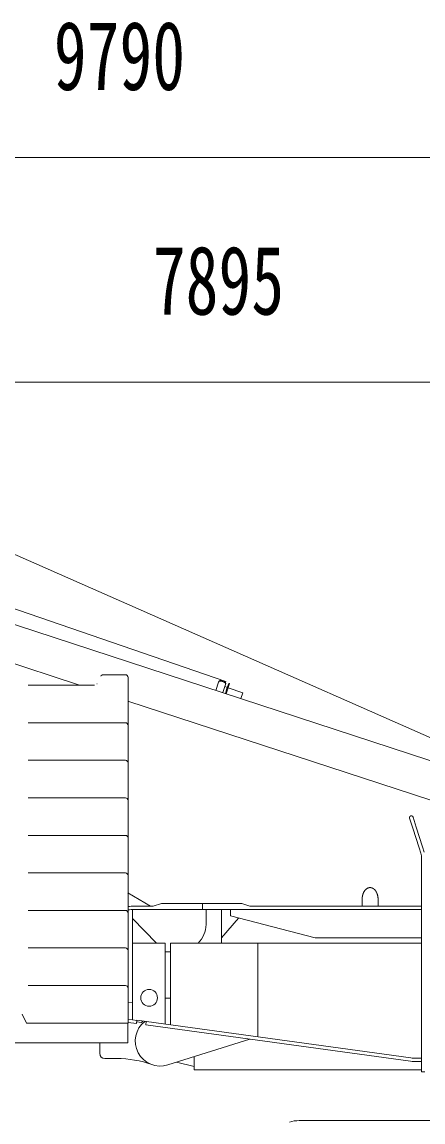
# Model space of a CAD drawing. Units: millimetres, scale not verified. Extents: x -79029 to 141934, y -6537 to 146590.
# Drawn here: x -6526 to -2688, y 1557 to 12105 of the extents above; entities that cross this region are included whole.
import ezdxf
from ezdxf.enums import TextEntityAlignment as Align

# ---------------------------------------------------------------- set-up
doc = ezdxf.new("R2010")
doc.units = ezdxf.units.MM
doc.header["$LTSCALE"] = 200
doc.layers.add('0-0_0', color=7, linetype='Continuous', lineweight=18)
doc.layers.add('0-2_2', color=7, linetype='Continuous', lineweight=18)
doc.styles.add('ＭＳ ゴシック', font='')
doc.styles.get('ＭＳ ゴシック').set_extended_font_data('MS Gothic')

# ---------------------------------------------------------------- blocks, each defined once
blk = doc.blocks.new('D57953')
at = {"layer": '0-2_2', "color": 2}
blk.add_lwpolyline([(217566, 760034), (-1612914, 1567617), (-2057184, 1763623)], dxfattribs=at)
blk = doc.blocks.new('_AH2')
at = {"layer": '0-0_0'}
blk.add_line((0, 0), (-200, 0), dxfattribs=at)
blk.add_lwpolyline([(-200, 33.33), (0, 0), (-200, -33.33)], dxfattribs=at)
blk = doc.blocks.new('D57957')
at = {"layer": '0-2_2', "color": 2}
for p, q in [((-1571268, 1283434), (-1571268, 1849427)), ((7568, 1096234), (7568, 1849427)), ((-1571268, 1759427), (-781850, 1759427)), ((7568, 1759427), (-781850, 1759427))]:
    blk.add_line(p, q, dxfattribs=at)
at = {"layer": '0-2_2', "xscale": 900, "yscale": 900, "rotation": 180}
blk.add_blockref('_AH2', (-1571268, 1759427), dxfattribs=at)
at = {"layer": '0-2_2', "xscale": 900, "yscale": 900}
blk.add_blockref('_AH2', (7568, 1759427), dxfattribs=at)
at = {"layer": '0-2_2', "style": 'ＭＳ ゴシック', "width": 0.7}
blk.add_text('7895', height=132000, dxfattribs=at).set_placement((-1033850, 1849517), align=Align.BOTTOM_LEFT)
blk = doc.blocks.new('D57958')
at = {"layer": '0-2_2', "color": 2}
for p, q in [((-1950370, 886034), (-1950370, 2280312)), ((7568, 1096234), (7568, 2280312)), ((-1950370, 2190312), (-971401, 2190312)), ((7568, 2190312), (-971401, 2190312))]:
    blk.add_line(p, q, dxfattribs=at)
at = {"layer": '0-2_2', "xscale": 900, "yscale": 900, "rotation": 180}
blk.add_blockref('_AH2', (-1950370, 2190312), dxfattribs=at)
at = {"layer": '0-2_2', "xscale": 900, "yscale": 900}
blk.add_blockref('_AH2', (7568, 2190312), dxfattribs=at)
at = {"layer": '0-2_2', "style": 'ＭＳ ゴシック', "width": 0.7}
blk.add_text('9790', height=132000, dxfattribs=at).set_placement((-1223401, 2280402), align=Align.BOTTOM_LEFT)

msp = doc.modelspace()

# ---------------------------------------------------------------- linework, layer by layer
at = {"layer": '0-2_2'}
for p, q in [((-1042.8, 4505.4), (-8473.4, 6943.5)), ((-4574.1, 5781.9), (-7865.1, 6912.9)), ((-5976.6, 5745.4), (-8585.7, 6601.4)), ((-4855.9, 5756.7), (-4856, 5756.5)), ((-4643.4, 5779), (-4643.1, 5779.8)), ((-4620.9, 5783.4), (-4621.8, 5783.7)), ((-4592.4, 5774), (-4620.9, 5783.4)), ((-4590.8, 5779), (-4619.3, 5788.3)), ((-4604.2, 5673.9), (-4578.5, 5752.3)), ((-4590.8, 5779), (-4589.9, 5778.7)), ((-4560.3, 5724.3), (-4584.9, 5732.7)), ((-4578.5, 5752.3), (-4576.9, 5757.2)), ((-4578.5, 5752.3), (-4578.3, 5753)), ((-4578.4, 5769.3), (-4574.1, 5781.9)), ((-4570.9, 5663), (-4539, 5760.2)), ((-4410.6, 5672.9), (-4551.8, 5721.4)), ((-4539, 5760.2), (-4547.6, 5763.1)), ((-1212.7, 4182.2), (-5511.6, 5592.8)), ((-4410.6, 5672.9), (-4429.9, 5616.7)), ((-4422.2, 3653.2), (-4798.2, 3653.2)), ((-4798.2, 3593.2), (-2703.2, 3593.2)), ((-4530.8, 3532.5), (-4530.8, 3587)), ((-4343.8, 3625.2), (-4422.2, 3653.2)), ((-2703.2, 3625.2), (-4343.8, 3625.2)), ((-4453.5, 3512.5), (-4615.7, 3323.8)), ((-3718.2, 3322), (-4530.8, 3532.5)), ((-3718.2, 3322), (-2703.2, 3322)), ((-5425.7, 2532), (-2803.5, 2171)), ((-5342.2, 2488.2), (-5337.8, 2519.9)), ((-5342.2, 2488.2), (-2807.9, 2139.3)), ((-4345, 2350.9), (-5130.2, 2104.2)), ((-2776.3, 2169.2), (-2703.2, 2169.2)), ((-2776.3, 2137.2), (-2703.2, 2137.2))]:
    msp.add_line(p, q, dxfattribs=at)
at = {"layer": '0-2_2', "color": 6}
for p, q in [((-5749.6, 5845.2), (-5750.5, 5845.2)), ((-5749.6, 5845.2), (-5536.3, 5845.2)), ((-5511.3, 5820.2), (-5511.3, 2505.2)), ((-6467, 5745.2), (-5830.8, 5745.2)), ((-5808.2, 5759), (-5808.3, 5759)), ((-6467, 5385.2), (-5536.3, 5385.2)), ((-6467, 5025.2), (-5536.3, 5025.2)), ((-6467, 4665.2), (-5536.3, 4665.2)), ((-6467, 4305.2), (-5536.3, 4305.2)), ((-6467, 3945.2), (-5536.3, 3945.2)), ((-6467, 3585.2), (-5536.3, 3585.2)), ((-6467, 3225.2), (-5536.3, 3225.2)), ((-6467, 2865.2), (-5536.3, 2865.2)), ((-5511.3, 2505.2), (-6482.7, 2505.2)), ((-5517.9, 2505.2), (-5512.7, 2505.2)), ((-5512.7, 2315.2), (-5512.7, 2505.2)), ((-7962.7, 2315.2), (-5512.7, 2315.2))]:
    msp.add_line(p, q, dxfattribs=at)
at = {"layer": '0-2_2', "color": 2}
for p, q in [((-2815.3, 4469.9), (-2784.6, 4374.8)), ((-2805.1, 4491.1), (-2805.1, 4491.1)), ((-2786.2, 4486.1), (-2786.2, 4486.1)), ((-2783, 4480.4), (-2752.3, 4385.2)), ((-2752.3, 4385.2), (-2690.8, 4194.9)), ((-2674.8, 4145.4), (-2690.8, 4194.9)), ((-2703.2, 4109.4), (-2703.2, 2038.4)), ((-3269.9, 3692.9), (-3269.8, 3696.9)), ((-3269.9, 3692.9), (-3269.9, 3625.2)), ((-3117.5, 3625.2), (-3117.5, 3692.9)), ((-5104.2, 3272.2), (-5104.2, 2487.7)), ((-5104.2, 3271.7), (-2703.2, 3271.7)), ((-4267.2, 2372.5), (-4267.2, 3272.2)), ((-4878.8, 2087.6), (-5047.9, 2130.1)), ((-4878.8, 2055.6), (-4878.8, 2183.2)), ((-2703.2, 2055.6), (-4878.8, 2055.6)), ((-2669.2, 2038.4), (-2703.2, 2038.4))]:
    msp.add_line(p, q, dxfattribs=at)
at = {"layer": '0-2_2', "color": 8}
for p, q in [((-5512.7, 3753.5), (-5297.3, 3625.2)), ((-5270.6, 3625.2), (-5479.7, 3625.2)), ((-5479.7, 3593.2), (-4798.2, 3593.2)), ((-5467.2, 2538.6), (-5467.2, 3593.2)), ((-5192.2, 3653.2), (-5270.6, 3625.2)), ((-5239.3, 3272.2), (-5467.2, 3508.2)), ((-5104.2, 3188.2), (-5154.2, 3188.2)), ((-5467.2, 2747.7), (-5467.2, 2747.7)), ((-5104.2, 2743.2), (-5154.2, 2743.2)), ((-5467.2, 2707.3), (-5512.7, 2701)), ((-5511.3, 2543), (-5425.8, 2531.3)), ((-5467.2, 2571.1), (-5467, 2537)), ((-5511.3, 2510.7), (-5430.2, 2499.6)), ((-5430.2, 2499.6), (-5425.8, 2531.3)), ((-5383.3, 2510.3), (-5427.8, 2516.4)), ((-5383.3, 2510.3), (-5370.8, 2524.4)), ((-5782.2, 2215.2), (-5782.2, 2315.2)), ((-5732.2, 2165.2), (-5618.5, 2165.2))]:
    msp.add_line(p, q, dxfattribs=at)
at = {"layer": '0-2_2', "color": 1}
for p, q in [((-4764.7, 3593.2), (-4764.7, 3450.2)), ((-4615.7, 3593.2), (-4615.7, 3272.2)), ((-6525.8, 2591.3), (-6482.7, 2505.2))]:
    msp.add_line(p, q, dxfattribs=at)
at = {"layer": '0-2_2', "color": 4}
msp.add_line((3726.7, 1570.2), (-3873.3, 1570.2), dxfattribs=at)
at = {"layer": '0-2_2'}
for points in [[(-4643.4, 5779), (-4645, 5774.1), (-4670.7, 5695.8)], [(-4579.4, 5665.9), (-4564, 5712.9), (-4547.6, 5763.1)]]:
    msp.add_lwpolyline(points, dxfattribs=at)
at = {"layer": '0-2_2', "color": 2}
for points in [[(-2784.6, 4374.8), (-2723.2, 4184.5), (-2707.2, 4134.9)], [(-5154.2, 2494.6), (-5154.2, 3272.2), (-5467.2, 3272.2)]]:
    msp.add_lwpolyline(points, dxfattribs=at)
at = {"layer": '0-2_2', "color": 8}
msp.add_lwpolyline([(-4798.2, 3593.2), (-4798.2, 3653.2), (-5192.2, 3653.2)], dxfattribs=at)
at = {"layer": '0-2_2', "color": 2}
msp.add_circle((-5309.2, 2747.2), 80, dxfattribs=at)
at = {"layer": '0-2_2', "color": 6}
for centre, radius, start, end in [((-5727.5, 5806.8), 50.8, 148.79199, 151.06567), ((-5753.9, 5823.6), 19.5, 146.04136, 150.58342), ((-5752, 5822.3), 21.8, 143.51269, 146.1879), ((-5722.8, 5797.7), 59.9, 140.39543, 141.16758), ((-5748.9, 5819.4), 26, 138.55176, 140.52235), ((-5752.1, 5822.7), 21.4, 136.92386, 139.47164), ((-5749.8, 5820.4), 24.7, 134.66334, 136.84026), ((-5748.5, 5819), 26.6, 132.41565, 134.41444), ((-5749.5, 5820), 25.2, 130.25367, 132.3864), ((-5749.8, 5820.5), 24.6, 128.1899, 130.38122), ((-5749.5, 5820.1), 25.1, 125.97633, 128.13277), ((-5749.4, 5820), 25.2, 123.8437, 125.98515), ((-5749.5, 5820), 25.1, 121.63288, 123.78583), ((-5749.5, 5820.1), 25.1, 119.5174, 121.67381), ((-5749.5, 5820), 25.2, 117.31446, 119.46379), ((-5749.5, 5820), 25.2, 115.19384, 117.3383), ((-5749.5, 5820), 25.2, 112.99501, 115.1328), ((-5749.5, 5820), 25.2, 110.89165, 113.02418), ((-5749.5, 5819.9), 25.2, 108.69815, 110.81978), ((-5749.5, 5819.9), 25.2, 106.61739, 108.73032), ((-5749.5, 5819.9), 25.3, 104.4492, 106.54604), ((-5749.5, 5819.9), 25.3, 102.38224, 104.47133), ((-5749.5, 5819.9), 25.2, 100.24051, 102.31796), ((-5749.5, 5819.8), 25.3, 98.19855, 100.25578), ((-5749.5, 5819.5), 25.7, 96.09697, 98.11211), ((-5749.5, 5819.9), 25.2, 94.08783, 96.11901), ((-5749.6, 5820.8), 24.4, 91.99111, 94.07455), ((-5536.3, 5820.2), 25, 0, 90), ((-5536.3, 5360.2), 25, 0, 90), ((-5536.3, 5000.2), 25, 0, 90), ((-5536.3, 4640.2), 25, 0, 90), ((-5536.3, 4280.2), 25, 0, 90), ((-5536.3, 3920.2), 25, 0, 90), ((-5536.3, 3560.2), 25, 0, 90), ((-5536.3, 3200.2), 25, 0, 90), ((-5536.3, 2840.2), 25, 0, 90)]:
    msp.add_arc(centre, radius, start, end, dxfattribs=at)
at = {"layer": '0-2_2'}
for centre, radius, start, end in [((-4620.1, 5764.1), 26.8, 154.27166, 158.13355), ((-4634.3, 5771.6), 10.8, 149.6953, 157.13051), ((-4633, 5770.8), 12.3, 145.47692, 149.82716), ((-4631.3, 5775.2), 12.6, 154.96054, 158.55109), ((-4619.1, 5758.9), 30.5, 140.34267, 141.77895), ((-4630.4, 5774.7), 13.6, 151.62352, 155.02467), ((-4631.1, 5768.9), 15, 137.25575, 140.51768), ((-4629.9, 5774.5), 14.2, 148.32611, 151.66066), ((-4632.4, 5770.5), 12.9, 134.56938, 138.63156), ((-4630.1, 5774.6), 14, 144.69333, 148.14533), ((-4630, 5774.5), 14.1, 141.24522, 144.7295), ((-4630.8, 5768.9), 15.2, 130.90864, 134.37098), ((-4629.8, 5774.3), 14.4, 137.6796, 141.16602), ((-4629.9, 5767.6), 16.8, 127.34217, 130.49731), ((-4629.5, 5774.1), 14.8, 134.27884, 137.7431), ((-4630.1, 5767.8), 16.4, 123.94841, 127.23848), ((-4629.3, 5773.8), 15.1, 130.74166, 134.20663), ((-4629.9, 5767.6), 16.7, 120.76969, 124.06945), ((-4629, 5773.5), 15.5, 127.39367, 130.8246), ((-4628.8, 5773.2), 15.9, 123.94108, 127.3443), ((-4629.6, 5766.9), 17.5, 117.42521, 120.61446), ((-4628.5, 5772.8), 16.4, 120.69308, 124.04346), ((-4629.2, 5766.2), 18.3, 114.27393, 117.37478), ((-4628.2, 5772.3), 16.9, 117.35224, 120.65663), ((-4629, 5765.7), 18.8, 111.07599, 114.12506), ((-4628, 5771.9), 17.5, 114.21843, 117.46188), ((-4628.8, 5765.1), 19.5, 108.08289, 111.0681), ((-4627.7, 5771.4), 18, 111.00676, 114.19605), ((-4628.7, 5764.4), 20.1, 105.02384, 107.93477), ((-4627.5, 5770.8), 18.6, 108.01987, 111.1349), ((-4628.5, 5763.8), 20.8, 102.15777, 105.00025), ((-4627.3, 5770.2), 19.3, 104.97749, 108.01214), ((-4628.4, 5763.2), 21.4, 99.23483, 102.0072), ((-4627.1, 5769.7), 19.8, 102.07445, 105.05971), ((-4628.3, 5762.6), 22, 96.50633, 99.21725), ((-4627.1, 5769.4), 20.1, 99.09873, 102.05917), ((-4628.3, 5762.1), 22.6, 93.72711, 96.36941), ((-4626.8, 5768.5), 21, 96.48886, 99.31665), ((-4628.3, 5761.6), 23, 91.12508, 93.70974), ((-4626.6, 5766.9), 22.7, 93.89953, 96.51143), ((-4628.4, 5761), 23.6, 88.4712, 90.98614), ((-4626.8, 5767.8), 21.7, 90.90379, 93.66691), ((-4628.4, 5760.7), 23.9, 85.98495, 88.45488), ((-4626.9, 5770), 19.5, 87.73288, 90.85607), ((-4628.4, 5760.4), 24.2, 83.45966, 85.88005), ((-4626.6, 5765.9), 23.7, 86.41001, 88.83099), ((-4628.5, 5760.1), 24.6, 81.07594, 83.43509), ((-4628.1, 5740.1), 49.5, 85.51163, 86.55831), ((-4628.7, 5759.2), 25.4, 78.67441, 80.92735), ((-4626.7, 5768.8), 20.7, 79.85421, 82.97533), ((-4628.6, 5759.9), 24.7, 76.39814, 78.6781), ((-4626.3, 5770.6), 18.9, 74.90926, 80.04776), ((-4628.2, 5761.5), 23.1, 74.0251, 76.42265), ((-4632.4, 5741.8), 48.4, 74.30021, 76.90935), ((-4609.4, 5728.8), 48.4, 66.76061, 69.36993), ((-4597.2, 5755.6), 18.9, 63.6247, 68.76359), ((-4597.9, 5757), 23.1, 67.2428, 69.64046), ((-4598.5, 5755.5), 24.7, 64.99559, 67.27566), ((-4597.9, 5753.9), 20.7, 60.69378, 63.81515), ((-4598.8, 5754.9), 25.4, 62.73694, 64.98998), ((-4613.9, 5730), 49.5, 57.10364, 58.15041), ((-4598.5, 5755.7), 24.6, 60.22936, 62.58863), ((-4599.8, 5751.6), 23.7, 54.84976, 57.27093), ((-4598.3, 5756), 24.2, 57.79133, 60.21183), ((-4597.1, 5754.8), 19.5, 52.80606, 55.92951), ((-4598.2, 5756.3), 23.9, 55.21236, 57.6824), ((-4598.5, 5753.1), 21.7, 50.00473, 52.76807), ((-4598, 5756.5), 23.6, 52.67887, 55.19392), ((-4599.1, 5752.4), 22.6, 47.1604, 49.7725), ((-4597.7, 5757), 23, 49.96165, 52.54642), ((-4598, 5753.6), 21, 44.34771, 47.17572), ((-4597.3, 5754.2), 20.1, 41.60986, 44.57053), ((-4597.4, 5757.4), 22.6, 47.29693, 49.93934), ((-4597.1, 5754.4), 19.8, 38.60818, 41.59364), ((-4597.1, 5757.8), 22, 44.45175, 47.16276), ((-4596.7, 5754.7), 19.3, 35.65836, 38.6932), ((-4596.7, 5758.2), 21.4, 41.65393, 44.42639), ((-4596.2, 5755.1), 18.6, 32.53075, 35.64596), ((-4596.2, 5758.7), 20.8, 38.67336, 41.51592), ((-4595.6, 5755.4), 18, 29.47191, 32.66137), ((-4595.7, 5759.1), 20.1, 35.73136, 38.64236), ((-4595.1, 5755.6), 17.5, 26.20926, 29.45287), ((-4595.2, 5759.5), 19.5, 32.59406, 35.57934), ((-4594.6, 5755.9), 16.9, 23.00399, 26.3085), ((-4594.2, 5756.1), 16.4, 19.62776, 22.97825), ((-4594.7, 5759.9), 18.8, 29.54308, 32.5922), ((-4593.7, 5756.2), 15.9, 16.32687, 19.73017), ((-4593.3, 5756.3), 15.5, 12.83734, 16.26831), ((-4594.2, 5760.2), 18.3, 26.28873, 29.38961), ((-4590.5, 5756.3), 12.6, 345.11425, 348.70458), ((-4592.9, 5756.4), 15.1, 9.46648, 12.93145), ((-4592.6, 5756.5), 14.8, 5.92015, 9.38437), ((-4591.4, 5756.5), 13.6, 348.64393, 352.0449), ((-4593.6, 5760.5), 17.5, 23.05427, 26.24354), ((-4592.2, 5756.5), 14.4, 2.50215, 5.9885), ((-4591.8, 5756.5), 14, 355.51864, 358.97052), ((-4592, 5756.6), 14.2, 352.011, 355.3454), ((-4591.9, 5756.5), 14.1, 358.93831, 2.42248), ((-4592.8, 5760.9), 16.7, 19.59631, 22.89607), ((-4592.6, 5761), 16.4, 16.43477, 19.72482), ((-4602.8, 5763.9), 26.8, 345.53792, 349.39964), ((-4592.9, 5760.9), 16.8, 13.16664, 16.32175), ((-4591.4, 5761.4), 15.2, 9.29574, 12.75802), ((-4589.2, 5761.8), 12.9, 5.03814, 9.10024), ((-4586.9, 5761.5), 10.8, 346.53126, 353.96617), ((-4591.2, 5761.2), 15, 3.14833, 6.41018), ((-4606.7, 5760.3), 30.5, 1.87969, 3.31592), ((-4588.5, 5761.7), 12.4, 353.85077, 358.20086), ((-5202.2, 2333.2), 240, 128.24769, 287.44141), ((-2776.3, 2369.2), 232, 262.16265, 270), ((-2776.3, 2369.2), 200, 262.16265, 270)]:
    msp.add_arc(centre, radius, start, end, dxfattribs=at)
at = {"layer": '0-2_2', "color": 2}
for centre, radius, start, end in [((-2799.2, 4475.2), 17, 17.89304, 197.89335), ((-2786.2, 4109.4), 83, 0, 17.89304), ((-3188.7, 3739.3), 66, 118.26604, 120.84661), ((-3189.9, 3741.4), 63.6, 115.60592, 118.24811), ((-3190.9, 3743.3), 61.4, 112.7901, 115.48349), ((-3191.7, 3745.2), 59.4, 110.04016, 112.78666), ((-3192.4, 3746.7), 57.7, 107.14004, 109.92616), ((-3192.9, 3748.2), 56.1, 104.32776, 107.15376), ((-3193.2, 3749.3), 55, 101.37948, 104.22757), ((-3193.5, 3750.5), 53.8, 98.52962, 101.40448), ((-3193.7, 3751.3), 53, 95.56109, 98.44668), ((-3193.7, 3751.8), 52.5, 92.73589, 95.62085), ((-3193.7, 3751.7), 52.5, 89.81739, 92.67096), ((-3193.7, 3752.2), 52.1, 86.95952, 89.83911), ((-3193.8, 3751.7), 52.6, 84.02517, 86.90614), ((-3193.8, 3750.6), 53.7, 81.21218, 84.0662), ((-3193.9, 3750.6), 53.7, 78.23362, 81.11841), ((-3194, 3749.9), 54.4, 75.39728, 78.28303), ((-3194.3, 3749), 55.3, 72.47109, 75.34415), ((-3194.6, 3747.7), 56.6, 69.696, 72.54066), ((-3195.1, 3746.6), 57.9, 66.83093, 69.65282), ((-3195.7, 3745), 59.6, 64.1321, 66.91343), ((-3196.5, 3743.4), 61.4, 61.36727, 64.10799), ((-3099.2, 3692.7), 170.7, 177.21014, 178.56345), ((-3108.1, 3692.9), 161.8, 175.71998, 177.1304), ((-3111.7, 3693.2), 158.2, 174.32765, 175.75155), ((-3110.6, 3693.1), 159.3, 172.92078, 174.31322), ((-3111.8, 3693.3), 158, 171.57076, 172.95267), ((-3113.5, 3693.5), 156.3, 170.16797, 171.54066), ((-3116.1, 3694), 153.7, 168.82315, 170.19446), ((-3117.9, 3694.3), 151.9, 167.43571, 168.79662), ((-3120.4, 3694.9), 149.3, 166.10784, 167.46492), ((-3121.8, 3695.2), 147.9, 164.73789, 166.07914), ((-3125.6, 3696.3), 143.9, 163.39641, 164.74668), ((-3129.8, 3697.4), 139.6, 162.00234, 163.36418), ((-3130.5, 3697.9), 138.8, 160.74027, 162.07476), ((-3126.1, 3696.2), 143.5, 159.44454, 160.70408), ((-3135.3, 3699.3), 133.8, 157.92441, 159.31447), ((-3137.3, 3700), 131.6, 156.34811, 157.86668), ((-3126.6, 3695.4), 143.3, 154.92594, 156.3622), ((-3140.2, 3701.2), 128.5, 153.12905, 154.70856), ((-3152.3, 3707.2), 115, 151.3307, 153.07496), ((-3151.6, 3706.7), 115.9, 149.57537, 151.30371), ((-3152.1, 3707), 115.2, 147.83102, 149.56183), ((-3157.6, 3710.2), 109, 145.88354, 147.69984), ((-3161.8, 3713), 103.9, 143.9639, 145.85194), ((-3164.8, 3714.9), 100.4, 141.9252, 143.86219), ((-3167.7, 3717.2), 96.7, 139.90766, 141.89916), ((-3171.1, 3719.7), 92.5, 137.72501, 139.7834), ((-3174, 3722.3), 88.6, 135.57062, 137.69492), ((-3176.8, 3724.8), 84.8, 133.25816, 135.44677), ((-3179.2, 3727.3), 81.3, 130.97238, 133.22756), ((-3181.6, 3729.8), 77.8, 128.52261, 130.84431), ((-3183.7, 3732.4), 74.6, 126.10377, 128.49379), ((-3185.6, 3734.7), 71.5, 123.51897, 125.97329), ((-3187.3, 3737.1), 68.6, 120.97224, 123.49309), ((-3197.5, 3741.4), 63.5, 58.77498, 61.46189), ((-3198.6, 3739.5), 65.8, 56.13077, 58.7659), ((-3200, 3737.3), 68.3, 53.6549, 56.22802), ((-3201.6, 3735.2), 71, 51.14206, 53.65505), ((-3203.3, 3732.8), 74, 48.79832, 51.24459), ((-3205.3, 3730.4), 77.1, 46.42211, 48.80391), ((-3207.5, 3727.9), 80.4, 44.21143, 46.5249), ((-3210, 3725.5), 83.8, 41.97381, 44.2207), ((-3212.5, 3723), 87.4, 39.89104, 42.07153), ((-3215.3, 3720.7), 91.1, 37.78702, 39.90338), ((-3218.3, 3718.2), 94.9, 35.83382, 37.88438), ((-3221.6, 3715.8), 99, 33.8596, 35.84319), ((-3224.5, 3713.6), 102.7, 32.01223, 33.94199), ((-3227.4, 3711.8), 106.1, 30.13875, 32.02057), ((-3231.4, 3709.3), 110.8, 28.43692, 30.24611), ((-3236.5, 3706.5), 116.6, 26.72603, 28.44781), ((-3237.6, 3705.9), 117.9, 25.01181, 26.73492), ((-3237.9, 3705.7), 118.2, 23.27953, 25.02378), ((-3245.9, 3701.8), 127.1, 21.91502, 23.48609), ((-3248.6, 3700.7), 130.1, 20.49059, 21.91105), ((-3237.8, 3704.7), 118.5, 18.99278, 20.50769), ((-3252.7, 3699.2), 134.4, 17.74398, 19.12256), ((-3270.5, 3693.5), 153.1, 16.52321, 17.77167), ((-3260.7, 3696.6), 142.8, 15.04532, 16.41341), ((-3263.7, 3695.6), 146, 13.77338, 15.13184), ((-3280.2, 3691.6), 162.9, 12.53686, 13.77278), ((-3269.4, 3694.6), 151.8, 10.93599, 12.31382), ((-3246.9, 3699.1), 128.8, 9.1684, 10.86601), ((-3284, 3691), 166.8, 8.62732, 9.87346), ((-3673.8, 3631.1), 561.1, 8.36511, 8.70394), ((-3253.6, 3697.2), 135.8, 4.71025, 6.55873), ((-3240.8, 3698), 123, 1.6436, 4.86065), ((-3463.3, 3683.6), 345.9, 1.4449, 2.95976)]:
    msp.add_arc(centre, radius, start, end, dxfattribs=at)
at = {"layer": '0-2_2', "color": 8}
for centre, radius, start, end in [((-5479.7, 3393.2), 232, 90, 97.84704), ((-5479.7, 3393.2), 200, 90, 99.11251), ((-5732.2, 2215.2), 50, 180, 270), ((-5618.5, 1165.2), 1000, 70.37918, 90)]:
    msp.add_arc(centre, radius, start, end, dxfattribs=at)
at = {"layer": '0-2_2', "color": 1}
msp.add_arc((-5014.7, 3450.2), 250, 314.60213, 0, dxfattribs=at)
at = {"layer": '0-2_2', "color": 4}
msp.add_arc((-3873.3, 1260.2), 310, 90, 107.04997, dxfattribs=at)

# ---------------------------------------------------------------- block references
at = {"layer": '0-2_2', "xscale": 0.005, "yscale": 0.005}
for name in ['D57958', 'D57953', 'D57957']:
    msp.add_blockref(name, (-105, -147), dxfattribs=at)

doc.saveas('drawing.dxf')
